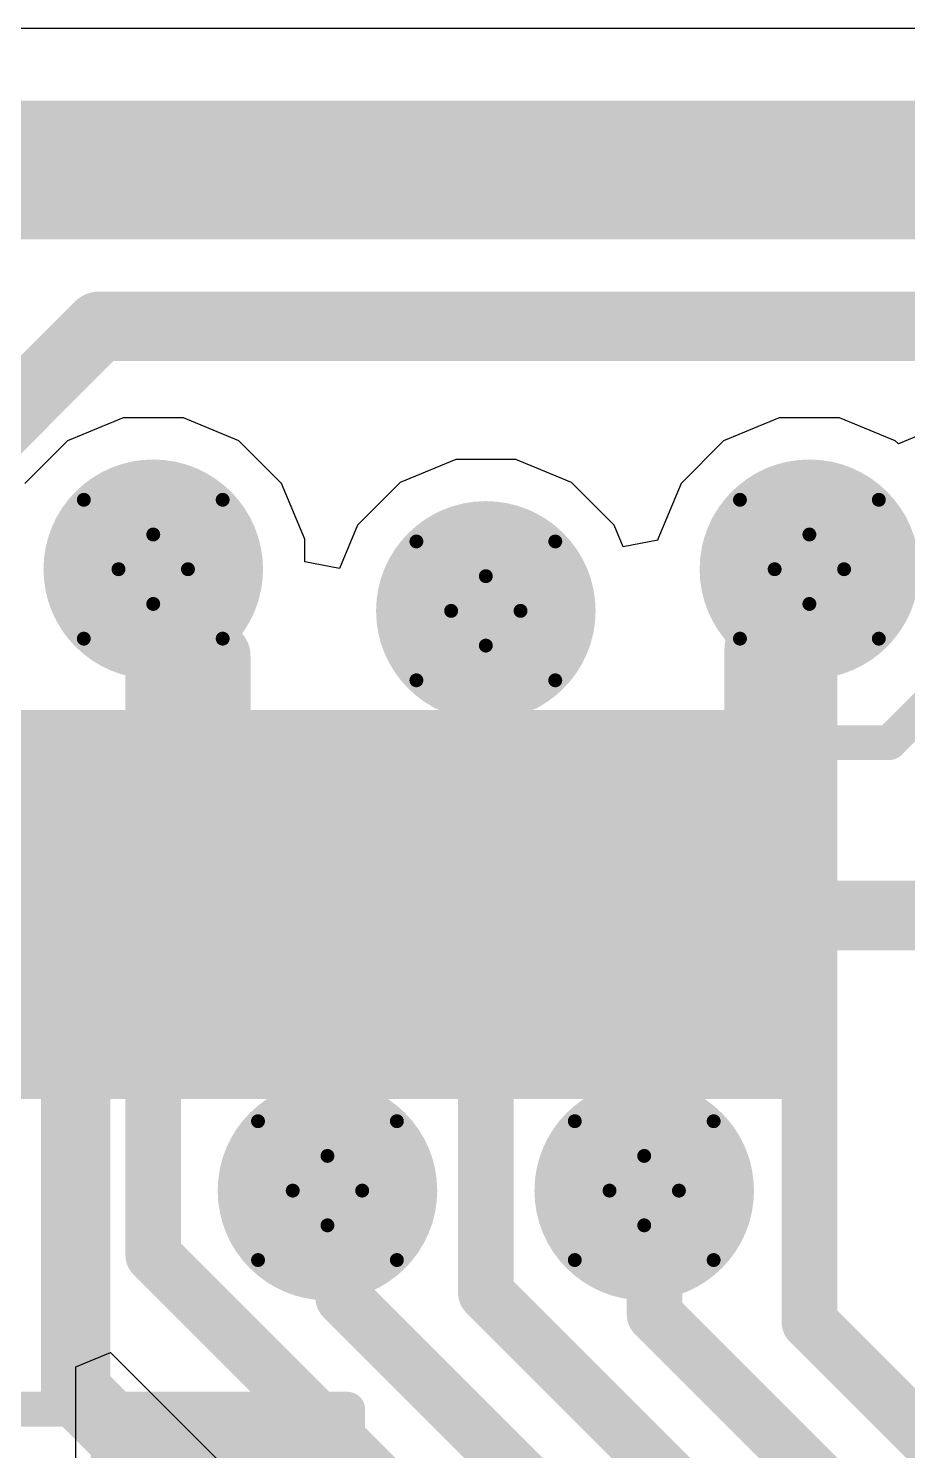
# Model space of a CAD drawing. Header units: inches. Extents: x -0.8 to 12, y -0.1 to 3.7.
# Drawn here: x 0.347 to 0.4736, y 0.318 to 0.5229 of the extents above; entities that cross this region are included whole.
import ezdxf

# ---------------------------------------------------------------- set-up
doc = ezdxf.new("R2010")
doc.units = ezdxf.units.IN
doc.header["$MEASUREMENT"] = 0
for name, color, linetype in [('Bottom Layer', 5, 'Continuous'), ('Bottom Solder', 6, 'Continuous'), ('Drill Drawing', 1, 'Continuous'), ('Top Layer', 1, 'Continuous'), ('Top Overlay', 2, 'Continuous'), ('Top Paste', 8, 'Continuous'), ('Top Solder', 216, 'Continuous'), ('Via Holes', 16, 'Continuous')]:
    doc.layers.add(name, color=color, linetype=linetype)

# ---------------------------------------------------------------- blocks, each defined once
blk = doc.blocks.new('48_LQFP__7X7___9')
at = {"layer": 'Top Layer'}
for points in [[(0.19134, 0.11457), (0.19134, 0.10197), (0.14331, 0.10197), (0.14331, 0.11457)], [(0.19134, 0.09488), (0.19134, 0.08228), (0.14331, 0.08228), (0.14331, 0.09488)], [(0.19134, 0.0752), (0.19134, 0.0626), (0.14331, 0.0626), (0.14331, 0.0752)], [(0.19134, 0.05551), (0.19134, 0.04291), (0.14331, 0.04291), (0.14331, 0.05551)], [(0.19134, 0.03583), (0.19134, 0.02323), (0.14331, 0.02323), (0.14331, 0.03583)], [(0.19134, 0.01614), (0.19134, 0.00354), (0.14331, 0.00354), (0.14331, 0.01614)]]:
    blk.add_hatch(color=1, dxfattribs=at).paths.add_polyline_path(points)
at = {"layer": 'Top Paste'}
for points in [[(0.19134, 0.11457), (0.19134, 0.10197), (0.14331, 0.10197), (0.14331, 0.11457)], [(0.19134, 0.09488), (0.19134, 0.08228), (0.14331, 0.08228), (0.14331, 0.09488)], [(0.19134, 0.0752), (0.19134, 0.0626), (0.14331, 0.0626), (0.14331, 0.0752)], [(0.19134, 0.05551), (0.19134, 0.04291), (0.14331, 0.04291), (0.14331, 0.05551)], [(0.19134, 0.03583), (0.19134, 0.02323), (0.14331, 0.02323), (0.14331, 0.03583)], [(0.19134, 0.01614), (0.19134, 0.00354), (0.14331, 0.00354), (0.14331, 0.01614)]]:
    blk.add_hatch(color=8, dxfattribs=at).paths.add_polyline_path(points)
at = {"layer": 'Top Solder'}
for points in [[(0.19534, 0.11857), (0.19534, 0.09797), (0.13931, 0.09797), (0.13931, 0.11857)], [(0.19534, 0.09888), (0.19534, 0.07828), (0.13931, 0.07828), (0.13931, 0.09888)], [(0.19534, 0.0792), (0.19534, 0.0586), (0.13931, 0.0586), (0.13931, 0.0792)], [(0.19534, 0.05951), (0.19534, 0.03891), (0.13931, 0.03891), (0.13931, 0.05951)], [(0.19534, 0.03983), (0.19534, 0.01923), (0.13931, 0.01923), (0.13931, 0.03983)], [(0.19534, 0.02014), (0.19534, -0.00046), (0.13931, -0.00046), (0.13931, 0.02014)]]:
    blk.add_hatch(color=216, dxfattribs=at).paths.add_polyline_path(points)
at = {"layer": 'Top Overlay'}
for points in [[(0.144, 0.127, 0.005, 0.005, 0), (0.13, 0.141, 0.005, 0.005, 0)], [(0.144, 0.119, 0.005, 0.005, 0), (0.144, 0.127, 0.005, 0.005, 0)]]:
    blk.add_lwpolyline(points, format="xyseb", dxfattribs=at)
for points in [[(0.14275, 0.127, 0.0025, 0.0025, 1), (0.14525, 0.127, 0.0025, 0.0025, 1)], [(0.14275, 0.127, 0.0025, 0.0025, 1), (0.14525, 0.127, 0.0025, 0.0025, 1)], [(0.14275, 0.119, 0.0025, 0.0025, 1), (0.14525, 0.119, 0.0025, 0.0025, 1)]]:
    blk.add_lwpolyline(points, format="xyseb", close=True, dxfattribs=at)
blk = doc.blocks.new('RES_0603_25')
at = {"layer": 'Top Layer'}
for points in [[(-0.015, 0.0175), (-0.015, -0.0175), (-0.045, -0.0175), (-0.045, 0.0175)], [(0.045, 0.0175), (0.045, -0.0175), (0.015, -0.0175), (0.015, 0.0175)]]:
    blk.add_hatch(color=1, dxfattribs=at).paths.add_polyline_path(points)
at = {"layer": 'Top Paste'}
for points in [[(-0.015, 0.0175), (-0.015, -0.0175), (-0.045, -0.0175), (-0.045, 0.0175)], [(0.045, 0.0175), (0.045, -0.0175), (0.015, -0.0175), (0.015, 0.0175)]]:
    blk.add_hatch(color=8, dxfattribs=at).paths.add_polyline_path(points)
at = {"layer": 'Top Solder'}
for points in [[(-0.011, 0.0215), (-0.011, -0.0215), (-0.049, -0.0215), (-0.049, 0.0215)], [(0.049, 0.0215), (0.049, -0.0215), (0.011, -0.0215), (0.011, 0.0215)]]:
    blk.add_hatch(color=216, dxfattribs=at).paths.add_polyline_path(points)
at = {"layer": 'Top Overlay'}
for points in [[(-0.048, 0.021, 0.005, 0.005, 0), (0.048, 0.021, 0.005, 0.005, 0)], [(-0.048, -0.021, 0.005, 0.005, 0), (-0.048, 0.021, 0.005, 0.005, 0)], [(0.048, -0.021, 0.005, 0.005, 0), (0.048, 0.021, 0.005, 0.005, 0)], [(-0.048, -0.021, 0.005, 0.005, 0), (0.048, -0.021, 0.005, 0.005, 0)]]:
    blk.add_lwpolyline(points, format="xyseb", dxfattribs=at)
for points in [[(-0.04925, 0.021, 0.0025, 0.0025, 1), (-0.04675, 0.021, 0.0025, 0.0025, 1)], [(-0.04925, 0.021, 0.0025, 0.0025, 1), (-0.04675, 0.021, 0.0025, 0.0025, 1)], [(0.04675, 0.021, 0.0025, 0.0025, 1), (0.04925, 0.021, 0.0025, 0.0025, 1)], [(0.04675, 0.021, 0.0025, 0.0025, 1), (0.04925, 0.021, 0.0025, 0.0025, 1)], [(-0.04925, -0.021, 0.0025, 0.0025, 1), (-0.04675, -0.021, 0.0025, 0.0025, 1)], [(-0.04925, -0.021, 0.0025, 0.0025, 1), (-0.04675, -0.021, 0.0025, 0.0025, 1)], [(0.04675, -0.021, 0.0025, 0.0025, 1), (0.04925, -0.021, 0.0025, 0.0025, 1)], [(0.04675, -0.021, 0.0025, 0.0025, 1), (0.04925, -0.021, 0.0025, 0.0025, 1)]]:
    blk.add_lwpolyline(points, format="xyseb", close=True, dxfattribs=at)

msp = doc.modelspace()

# ---------------------------------------------------------------- hatches: boundary and pattern name
at = {"layer": 'Bottom Layer'}
h = msp.add_hatch(color=5, dxfattribs=at)
edge = h.paths.add_edge_path()
edge.add_arc((0.365, 0.445), 0.01181, 0, 360)
h = msp.add_hatch(color=5, dxfattribs=at)
edge = h.paths.add_edge_path()
edge.add_arc((0.4595, 0.445), 0.01181, 0, 360)
h = msp.add_hatch(color=5, dxfattribs=at)
edge = h.paths.add_edge_path()
edge.add_arc((0.4129, 0.439), 0.01181, 0, 360)
h = msp.add_hatch(color=5, dxfattribs=at)
edge = h.paths.add_edge_path()
edge.add_arc((0.39009, 0.35549), 0.01181, 0, 360)
h = msp.add_hatch(color=5, dxfattribs=at)
edge = h.paths.add_edge_path()
edge.add_arc((0.43571, 0.35549), 0.01181, 0, 360)
at = {"layer": 'Bottom Solder'}
h = msp.add_hatch(color=6, dxfattribs=at)
edge = h.paths.add_edge_path()
edge.add_arc((0.365, 0.445), 0.01581, 0, 360)
h = msp.add_hatch(color=6, dxfattribs=at)
edge = h.paths.add_edge_path()
edge.add_arc((0.4595, 0.445), 0.01581, 0, 360)
h = msp.add_hatch(color=6, dxfattribs=at)
edge = h.paths.add_edge_path()
edge.add_arc((0.4129, 0.439), 0.01581, 0, 360)
h = msp.add_hatch(color=6, dxfattribs=at)
edge = h.paths.add_edge_path()
edge.add_arc((0.39009, 0.35549), 0.01581, 0, 360)
h = msp.add_hatch(color=6, dxfattribs=at)
edge = h.paths.add_edge_path()
edge.add_arc((0.43571, 0.35549), 0.01581, 0, 360)
at = {"layer": 'Top Layer'}
h = msp.add_hatch(color=1, dxfattribs=at)
edge = h.paths.add_edge_path()
edge.add_arc((0.365, 0.445), 0.01181, 0, 360)
h = msp.add_hatch(color=1, dxfattribs=at)
edge = h.paths.add_edge_path()
edge.add_arc((0.4595, 0.445), 0.01181, 0, 360)
h = msp.add_hatch(color=1, dxfattribs=at)
edge = h.paths.add_edge_path()
edge.add_arc((0.4129, 0.439), 0.01181, 0, 360)
h = msp.add_hatch(color=1, dxfattribs=at)
edge = h.paths.add_edge_path()
edge.add_arc((0.39009, 0.35549), 0.01181, 0, 360)
h = msp.add_hatch(color=1, dxfattribs=at)
edge = h.paths.add_edge_path()
edge.add_arc((0.43571, 0.35549), 0.01181, 0, 360)
at = {"layer": 'Top Solder'}
h = msp.add_hatch(color=216, dxfattribs=at)
edge = h.paths.add_edge_path()
edge.add_arc((0.365, 0.445), 0.01581, 0, 360)
h = msp.add_hatch(color=216, dxfattribs=at)
edge = h.paths.add_edge_path()
edge.add_arc((0.4595, 0.445), 0.01581, 0, 360)
h = msp.add_hatch(color=216, dxfattribs=at)
edge = h.paths.add_edge_path()
edge.add_arc((0.4129, 0.439), 0.01581, 0, 360)
h = msp.add_hatch(color=216, dxfattribs=at)
edge = h.paths.add_edge_path()
edge.add_arc((0.39009, 0.35549), 0.01581, 0, 360)
h = msp.add_hatch(color=216, dxfattribs=at)
edge = h.paths.add_edge_path()
edge.add_arc((0.43571, 0.35549), 0.01581, 0, 360)
at = {"layer": 'Via Holes'}
h = msp.add_hatch(color=7, dxfattribs=at)
edge = h.paths.add_edge_path()
edge.add_arc((0.365, 0.445), 0.00591, 0, 360)
h = msp.add_hatch(color=7, dxfattribs=at)
edge = h.paths.add_edge_path()
edge.add_arc((0.4595, 0.445), 0.00591, 0, 360)
h = msp.add_hatch(color=7, dxfattribs=at)
edge = h.paths.add_edge_path()
edge.add_arc((0.4129, 0.439), 0.00591, 0, 360)
h = msp.add_hatch(color=7, dxfattribs=at)
edge = h.paths.add_edge_path()
edge.add_arc((0.39009, 0.35549), 0.00591, 0, 360)
h = msp.add_hatch(color=7, dxfattribs=at)
edge = h.paths.add_edge_path()
edge.add_arc((0.43571, 0.35549), 0.00591, 0, 360)

# ---------------------------------------------------------------- linework, layer by layer
at = {"layer": 'Bottom Layer'}
for p, q in [((0.52649, 0.5229), (0.33857, 0.5229)), ((0.35386, 0.33009), (0.35886, 0.33216)), ((0.35886, 0.33216), (0.63212, 0.05891)), ((0.35386, 0.09855), (0.35386, 0.33009))]:
    msp.add_line(p, q, dxfattribs=at)
for points in [[(0.30817, 0.47211, 0.02, 0.02, 0), (0.33857, 0.50251, 0.02, 0.02, 0)], [(0.33857, 0.50251, 0.02, 0.02, 0), (0.52649, 0.50251, 0.02, 0.02, 0)], [(0.33857, 0.46133, 0.01, 0.01, 0), (0.35723, 0.48, 0.01, 0.01, 0)], [(0.35723, 0.48, 0.01, 0.01, 0), (0.4945, 0.48, 0.01, 0.01, 0)], [(0.365, 0.34621, 0.008, 0.008, 0), (0.365, 0.445, 0.008, 0.008, 0)], [(0.4595, 0.33657, 0.008, 0.008, 0), (0.4595, 0.445, 0.008, 0.008, 0)], [(0.4129, 0.34074, 0.008, 0.008, 0), (0.4129, 0.439, 0.008, 0.008, 0)], [(0.39009, 0.35549, 0.008, 0.008, 0), (0.39235, 0.35324, 0.008, 0.008, 0)], [(0.43571, 0.35549, 0.008, 0.008, 0), (0.4372, 0.354, 0.008, 0.008, 0)], [(0.39235, 0.34008, 0.008, 0.008, 0), (0.39235, 0.35324, 0.008, 0.008, 0)], [(0.4372, 0.33765, 0.008, 0.008, 0), (0.4372, 0.354, 0.008, 0.008, 0)], [(0.365, 0.34621, 0.008, 0.008, 0), (0.64221, 0.069, 0.008, 0.008, 0)], [(0.4129, 0.34074, 0.008, 0.008, 0), (0.65464, 0.099, 0.008, 0.008, 0)], [(0.39235, 0.34008, 0.008, 0.008, 0), (0.64843, 0.084, 0.008, 0.008, 0)], [(0.4372, 0.33765, 0.008, 0.008, 0), (0.66085, 0.114, 0.008, 0.008, 0)], [(0.4595, 0.33657, 0.008, 0.008, 0), (0.66707, 0.129, 0.008, 0.008, 0)]]:
    msp.add_lwpolyline(points, format="xyseb", dxfattribs=at)
for points in [[(0.33357, 0.50251, 0.01, 0.01, 1), (0.34357, 0.50251, 0.01, 0.01, 1)], [(0.33357, 0.50251, 0.01, 0.01, 1), (0.34357, 0.50251, 0.01, 0.01, 1)], [(0.35473, 0.48, 0.005, 0.005, 1), (0.35973, 0.48, 0.005, 0.005, 1)], [(0.35473, 0.48, 0.005, 0.005, 1), (0.35973, 0.48, 0.005, 0.005, 1)], [(0.363, 0.445, 0.004, 0.004, 1), (0.367, 0.445, 0.004, 0.004, 1)], [(0.4575, 0.445, 0.004, 0.004, 1), (0.4615, 0.445, 0.004, 0.004, 1)], [(0.4109, 0.439, 0.004, 0.004, 1), (0.4149, 0.439, 0.004, 0.004, 1)], [(0.38809, 0.35549, 0.004, 0.004, 1), (0.39209, 0.35549, 0.004, 0.004, 1)], [(0.43371, 0.35549, 0.004, 0.004, 1), (0.43771, 0.35549, 0.004, 0.004, 1)], [(0.39035, 0.35324, 0.004, 0.004, 1), (0.39435, 0.35324, 0.004, 0.004, 1)], [(0.39035, 0.35324, 0.004, 0.004, 1), (0.39435, 0.35324, 0.004, 0.004, 1)], [(0.4352, 0.354, 0.004, 0.004, 1), (0.4392, 0.354, 0.004, 0.004, 1)], [(0.4352, 0.354, 0.004, 0.004, 1), (0.4392, 0.354, 0.004, 0.004, 1)], [(0.363, 0.34621, 0.004, 0.004, 1), (0.367, 0.34621, 0.004, 0.004, 1)], [(0.363, 0.34621, 0.004, 0.004, 1), (0.367, 0.34621, 0.004, 0.004, 1)], [(0.4109, 0.34074, 0.004, 0.004, 1), (0.4149, 0.34074, 0.004, 0.004, 1)], [(0.4109, 0.34074, 0.004, 0.004, 1), (0.4149, 0.34074, 0.004, 0.004, 1)], [(0.39035, 0.34008, 0.004, 0.004, 1), (0.39435, 0.34008, 0.004, 0.004, 1)], [(0.39035, 0.34008, 0.004, 0.004, 1), (0.39435, 0.34008, 0.004, 0.004, 1)], [(0.4352, 0.33765, 0.004, 0.004, 1), (0.4392, 0.33765, 0.004, 0.004, 1)], [(0.4352, 0.33765, 0.004, 0.004, 1), (0.4392, 0.33765, 0.004, 0.004, 1)], [(0.4575, 0.33657, 0.004, 0.004, 1), (0.4615, 0.33657, 0.004, 0.004, 1)], [(0.4575, 0.33657, 0.004, 0.004, 1), (0.4615, 0.33657, 0.004, 0.004, 1)]]:
    msp.add_lwpolyline(points, format="xyseb", close=True, dxfattribs=at)
at = {"layer": 'Drill Drawing'}
for points in [[(0.355, 0.455, 0.002, 0.002, 0), (0.365, 0.45, 0.002, 0.002, 0)], [(0.355, 0.455, 0.002, 0.002, 0), (0.36, 0.445, 0.002, 0.002, 0)], [(0.365, 0.45, 0.002, 0.002, 0), (0.375, 0.455, 0.002, 0.002, 0)], [(0.37, 0.445, 0.002, 0.002, 0), (0.375, 0.455, 0.002, 0.002, 0)], [(0.4495, 0.455, 0.002, 0.002, 0), (0.4595, 0.45, 0.002, 0.002, 0)], [(0.4495, 0.455, 0.002, 0.002, 0), (0.4545, 0.445, 0.002, 0.002, 0)], [(0.4595, 0.45, 0.002, 0.002, 0), (0.4695, 0.455, 0.002, 0.002, 0)], [(0.4645, 0.445, 0.002, 0.002, 0), (0.4695, 0.455, 0.002, 0.002, 0)], [(0.4029, 0.449, 0.002, 0.002, 0), (0.4129, 0.444, 0.002, 0.002, 0)], [(0.4029, 0.449, 0.002, 0.002, 0), (0.4079, 0.439, 0.002, 0.002, 0)], [(0.4129, 0.444, 0.002, 0.002, 0), (0.4229, 0.449, 0.002, 0.002, 0)], [(0.4179, 0.439, 0.002, 0.002, 0), (0.4229, 0.449, 0.002, 0.002, 0)], [(0.355, 0.435, 0.002, 0.002, 0), (0.36, 0.445, 0.002, 0.002, 0)], [(0.37, 0.445, 0.002, 0.002, 0), (0.375, 0.435, 0.002, 0.002, 0)], [(0.4495, 0.435, 0.002, 0.002, 0), (0.4545, 0.445, 0.002, 0.002, 0)], [(0.4645, 0.445, 0.002, 0.002, 0), (0.4695, 0.435, 0.002, 0.002, 0)], [(0.355, 0.435, 0.002, 0.002, 0), (0.365, 0.44, 0.002, 0.002, 0)], [(0.365, 0.44, 0.002, 0.002, 0), (0.375, 0.435, 0.002, 0.002, 0)], [(0.4495, 0.435, 0.002, 0.002, 0), (0.4595, 0.44, 0.002, 0.002, 0)], [(0.4595, 0.44, 0.002, 0.002, 0), (0.4695, 0.435, 0.002, 0.002, 0)], [(0.4029, 0.429, 0.002, 0.002, 0), (0.4079, 0.439, 0.002, 0.002, 0)], [(0.4179, 0.439, 0.002, 0.002, 0), (0.4229, 0.429, 0.002, 0.002, 0)], [(0.4029, 0.429, 0.002, 0.002, 0), (0.4129, 0.434, 0.002, 0.002, 0)], [(0.4129, 0.434, 0.002, 0.002, 0), (0.4229, 0.429, 0.002, 0.002, 0)], [(0.38009, 0.36549, 0.002, 0.002, 0), (0.39009, 0.36049, 0.002, 0.002, 0)], [(0.38009, 0.36549, 0.002, 0.002, 0), (0.38509, 0.35549, 0.002, 0.002, 0)], [(0.39009, 0.36049, 0.002, 0.002, 0), (0.40009, 0.36549, 0.002, 0.002, 0)], [(0.39509, 0.35549, 0.002, 0.002, 0), (0.40009, 0.36549, 0.002, 0.002, 0)], [(0.42571, 0.36549, 0.002, 0.002, 0), (0.43571, 0.36049, 0.002, 0.002, 0)], [(0.42571, 0.36549, 0.002, 0.002, 0), (0.43071, 0.35549, 0.002, 0.002, 0)], [(0.43571, 0.36049, 0.002, 0.002, 0), (0.44571, 0.36549, 0.002, 0.002, 0)], [(0.44071, 0.35549, 0.002, 0.002, 0), (0.44571, 0.36549, 0.002, 0.002, 0)], [(0.38009, 0.34549, 0.002, 0.002, 0), (0.38509, 0.35549, 0.002, 0.002, 0)], [(0.39509, 0.35549, 0.002, 0.002, 0), (0.40009, 0.34549, 0.002, 0.002, 0)], [(0.42571, 0.34549, 0.002, 0.002, 0), (0.43071, 0.35549, 0.002, 0.002, 0)], [(0.44071, 0.35549, 0.002, 0.002, 0), (0.44571, 0.34549, 0.002, 0.002, 0)], [(0.38009, 0.34549, 0.002, 0.002, 0), (0.39009, 0.35049, 0.002, 0.002, 0)], [(0.39009, 0.35049, 0.002, 0.002, 0), (0.40009, 0.34549, 0.002, 0.002, 0)], [(0.42571, 0.34549, 0.002, 0.002, 0), (0.43571, 0.35049, 0.002, 0.002, 0)], [(0.43571, 0.35049, 0.002, 0.002, 0), (0.44571, 0.34549, 0.002, 0.002, 0)]]:
    msp.add_lwpolyline(points, format="xyseb", dxfattribs=at)
for points in [[(0.3545, 0.455, 0.001, 0.001, 1), (0.3555, 0.455, 0.001, 0.001, 1)], [(0.3545, 0.455, 0.001, 0.001, 1), (0.3555, 0.455, 0.001, 0.001, 1)], [(0.3745, 0.455, 0.001, 0.001, 1), (0.3755, 0.455, 0.001, 0.001, 1)], [(0.3745, 0.455, 0.001, 0.001, 1), (0.3755, 0.455, 0.001, 0.001, 1)], [(0.449, 0.455, 0.001, 0.001, 1), (0.45, 0.455, 0.001, 0.001, 1)], [(0.449, 0.455, 0.001, 0.001, 1), (0.45, 0.455, 0.001, 0.001, 1)], [(0.469, 0.455, 0.001, 0.001, 1), (0.47, 0.455, 0.001, 0.001, 1)], [(0.469, 0.455, 0.001, 0.001, 1), (0.47, 0.455, 0.001, 0.001, 1)], [(0.3645, 0.45, 0.001, 0.001, 1), (0.3655, 0.45, 0.001, 0.001, 1)], [(0.3645, 0.45, 0.001, 0.001, 1), (0.3655, 0.45, 0.001, 0.001, 1)], [(0.459, 0.45, 0.001, 0.001, 1), (0.46, 0.45, 0.001, 0.001, 1)], [(0.459, 0.45, 0.001, 0.001, 1), (0.46, 0.45, 0.001, 0.001, 1)], [(0.4024, 0.449, 0.001, 0.001, 1), (0.4034, 0.449, 0.001, 0.001, 1)], [(0.4024, 0.449, 0.001, 0.001, 1), (0.4034, 0.449, 0.001, 0.001, 1)], [(0.4224, 0.449, 0.001, 0.001, 1), (0.4234, 0.449, 0.001, 0.001, 1)], [(0.4224, 0.449, 0.001, 0.001, 1), (0.4234, 0.449, 0.001, 0.001, 1)], [(0.3595, 0.445, 0.001, 0.001, 1), (0.3605, 0.445, 0.001, 0.001, 1)], [(0.3595, 0.445, 0.001, 0.001, 1), (0.3605, 0.445, 0.001, 0.001, 1)], [(0.3695, 0.445, 0.001, 0.001, 1), (0.3705, 0.445, 0.001, 0.001, 1)], [(0.3695, 0.445, 0.001, 0.001, 1), (0.3705, 0.445, 0.001, 0.001, 1)], [(0.4124, 0.444, 0.001, 0.001, 1), (0.4134, 0.444, 0.001, 0.001, 1)], [(0.4124, 0.444, 0.001, 0.001, 1), (0.4134, 0.444, 0.001, 0.001, 1)], [(0.454, 0.445, 0.001, 0.001, 1), (0.455, 0.445, 0.001, 0.001, 1)], [(0.454, 0.445, 0.001, 0.001, 1), (0.455, 0.445, 0.001, 0.001, 1)], [(0.464, 0.445, 0.001, 0.001, 1), (0.465, 0.445, 0.001, 0.001, 1)], [(0.464, 0.445, 0.001, 0.001, 1), (0.465, 0.445, 0.001, 0.001, 1)], [(0.3645, 0.44, 0.001, 0.001, 1), (0.3655, 0.44, 0.001, 0.001, 1)], [(0.3645, 0.44, 0.001, 0.001, 1), (0.3655, 0.44, 0.001, 0.001, 1)], [(0.459, 0.44, 0.001, 0.001, 1), (0.46, 0.44, 0.001, 0.001, 1)], [(0.459, 0.44, 0.001, 0.001, 1), (0.46, 0.44, 0.001, 0.001, 1)], [(0.4074, 0.439, 0.001, 0.001, 1), (0.4084, 0.439, 0.001, 0.001, 1)], [(0.4074, 0.439, 0.001, 0.001, 1), (0.4084, 0.439, 0.001, 0.001, 1)], [(0.4174, 0.439, 0.001, 0.001, 1), (0.4184, 0.439, 0.001, 0.001, 1)], [(0.4174, 0.439, 0.001, 0.001, 1), (0.4184, 0.439, 0.001, 0.001, 1)], [(0.3545, 0.435, 0.001, 0.001, 1), (0.3555, 0.435, 0.001, 0.001, 1)], [(0.3545, 0.435, 0.001, 0.001, 1), (0.3555, 0.435, 0.001, 0.001, 1)], [(0.3745, 0.435, 0.001, 0.001, 1), (0.3755, 0.435, 0.001, 0.001, 1)], [(0.3745, 0.435, 0.001, 0.001, 1), (0.3755, 0.435, 0.001, 0.001, 1)], [(0.4124, 0.434, 0.001, 0.001, 1), (0.4134, 0.434, 0.001, 0.001, 1)], [(0.4124, 0.434, 0.001, 0.001, 1), (0.4134, 0.434, 0.001, 0.001, 1)], [(0.449, 0.435, 0.001, 0.001, 1), (0.45, 0.435, 0.001, 0.001, 1)], [(0.449, 0.435, 0.001, 0.001, 1), (0.45, 0.435, 0.001, 0.001, 1)], [(0.469, 0.435, 0.001, 0.001, 1), (0.47, 0.435, 0.001, 0.001, 1)], [(0.469, 0.435, 0.001, 0.001, 1), (0.47, 0.435, 0.001, 0.001, 1)], [(0.4024, 0.429, 0.001, 0.001, 1), (0.4034, 0.429, 0.001, 0.001, 1)], [(0.4024, 0.429, 0.001, 0.001, 1), (0.4034, 0.429, 0.001, 0.001, 1)], [(0.4224, 0.429, 0.001, 0.001, 1), (0.4234, 0.429, 0.001, 0.001, 1)], [(0.4224, 0.429, 0.001, 0.001, 1), (0.4234, 0.429, 0.001, 0.001, 1)], [(0.37959, 0.36549, 0.001, 0.001, 1), (0.38059, 0.36549, 0.001, 0.001, 1)], [(0.37959, 0.36549, 0.001, 0.001, 1), (0.38059, 0.36549, 0.001, 0.001, 1)], [(0.39959, 0.36549, 0.001, 0.001, 1), (0.40059, 0.36549, 0.001, 0.001, 1)], [(0.39959, 0.36549, 0.001, 0.001, 1), (0.40059, 0.36549, 0.001, 0.001, 1)], [(0.42521, 0.36549, 0.001, 0.001, 1), (0.42621, 0.36549, 0.001, 0.001, 1)], [(0.42521, 0.36549, 0.001, 0.001, 1), (0.42621, 0.36549, 0.001, 0.001, 1)], [(0.44521, 0.36549, 0.001, 0.001, 1), (0.44621, 0.36549, 0.001, 0.001, 1)], [(0.44521, 0.36549, 0.001, 0.001, 1), (0.44621, 0.36549, 0.001, 0.001, 1)], [(0.38959, 0.36049, 0.001, 0.001, 1), (0.39059, 0.36049, 0.001, 0.001, 1)], [(0.38959, 0.36049, 0.001, 0.001, 1), (0.39059, 0.36049, 0.001, 0.001, 1)], [(0.43521, 0.36049, 0.001, 0.001, 1), (0.43621, 0.36049, 0.001, 0.001, 1)], [(0.43521, 0.36049, 0.001, 0.001, 1), (0.43621, 0.36049, 0.001, 0.001, 1)], [(0.38459, 0.35549, 0.001, 0.001, 1), (0.38559, 0.35549, 0.001, 0.001, 1)], [(0.38459, 0.35549, 0.001, 0.001, 1), (0.38559, 0.35549, 0.001, 0.001, 1)], [(0.39459, 0.35549, 0.001, 0.001, 1), (0.39559, 0.35549, 0.001, 0.001, 1)], [(0.39459, 0.35549, 0.001, 0.001, 1), (0.39559, 0.35549, 0.001, 0.001, 1)], [(0.43021, 0.35549, 0.001, 0.001, 1), (0.43121, 0.35549, 0.001, 0.001, 1)], [(0.43021, 0.35549, 0.001, 0.001, 1), (0.43121, 0.35549, 0.001, 0.001, 1)], [(0.44021, 0.35549, 0.001, 0.001, 1), (0.44121, 0.35549, 0.001, 0.001, 1)], [(0.44021, 0.35549, 0.001, 0.001, 1), (0.44121, 0.35549, 0.001, 0.001, 1)], [(0.38959, 0.35049, 0.001, 0.001, 1), (0.39059, 0.35049, 0.001, 0.001, 1)], [(0.38959, 0.35049, 0.001, 0.001, 1), (0.39059, 0.35049, 0.001, 0.001, 1)], [(0.43521, 0.35049, 0.001, 0.001, 1), (0.43621, 0.35049, 0.001, 0.001, 1)], [(0.43521, 0.35049, 0.001, 0.001, 1), (0.43621, 0.35049, 0.001, 0.001, 1)], [(0.37959, 0.34549, 0.001, 0.001, 1), (0.38059, 0.34549, 0.001, 0.001, 1)], [(0.37959, 0.34549, 0.001, 0.001, 1), (0.38059, 0.34549, 0.001, 0.001, 1)], [(0.39959, 0.34549, 0.001, 0.001, 1), (0.40059, 0.34549, 0.001, 0.001, 1)], [(0.39959, 0.34549, 0.001, 0.001, 1), (0.40059, 0.34549, 0.001, 0.001, 1)], [(0.42521, 0.34549, 0.001, 0.001, 1), (0.42621, 0.34549, 0.001, 0.001, 1)], [(0.42521, 0.34549, 0.001, 0.001, 1), (0.42621, 0.34549, 0.001, 0.001, 1)], [(0.44521, 0.34549, 0.001, 0.001, 1), (0.44621, 0.34549, 0.001, 0.001, 1)], [(0.44521, 0.34549, 0.001, 0.001, 1), (0.44621, 0.34549, 0.001, 0.001, 1)]]:
    msp.add_lwpolyline(points, format="xyseb", close=True, dxfattribs=at)
at = {"layer": 'Top Layer'}
for p, q in [((0.36066, 0.46681), (0.35265, 0.46349)), ((0.36934, 0.46681), (0.36066, 0.46681)), ((0.37735, 0.46349), (0.36934, 0.46681)), ((0.45516, 0.46681), (0.44715, 0.46349)), ((0.46384, 0.46681), (0.45516, 0.46681)), ((0.47185, 0.46349), (0.46384, 0.46681)), ((0.47731, 0.46511), (0.47231, 0.46304)), ((0.35265, 0.46349), (0.34651, 0.45735)), ((0.38349, 0.45735), (0.37735, 0.46349)), ((0.44715, 0.46349), (0.44101, 0.45735)), ((0.47231, 0.46304), (0.47185, 0.46349)), ((0.40856, 0.46081), (0.40054, 0.45749)), ((0.41724, 0.46081), (0.40856, 0.46081)), ((0.42525, 0.45749), (0.41724, 0.46081)), ((0.38681, 0.44934), (0.38349, 0.45735)), ((0.40054, 0.45749), (0.39441, 0.45135)), ((0.43139, 0.45135), (0.42525, 0.45749)), ((0.44101, 0.45735), (0.43769, 0.44934)), ((0.39441, 0.45135), (0.39181, 0.44509)), ((0.43269, 0.44821), (0.43139, 0.45135)), ((0.38681, 0.44608), (0.38681, 0.44934)), ((0.43769, 0.44921), (0.43269, 0.44821)), ((0.43769, 0.44934), (0.43769, 0.44921)), ((0.39181, 0.44509), (0.38681, 0.44608))]:
    msp.add_line(p, q, dxfattribs=at)
for points in [[(0.365, 0.44151, 0.01, 0.01, 0), (0.365, 0.445, 0.01, 0.01, 0)], [(0.4595, 0.44077, 0.01, 0.01, 0), (0.4595, 0.445, 0.01, 0.01, 0)], [(0.365, 0.44151, 0.01, 0.01, 0), (0.37401, 0.4325, 0.01, 0.01, 0)], [(0.45227, 0.43354, 0.01, 0.01, 0), (0.4595, 0.44077, 0.01, 0.01, 0)], [(0.4129, 0.39668, 0.01, 0.01, 0), (0.4129, 0.439, 0.01, 0.01, 0)], [(0.45227, 0.39668, 0.01, 0.01, 0), (0.45227, 0.43354, 0.01, 0.01, 0)], [(0.37401, 0.39716, 0.01, 0.01, 0), (0.37401, 0.4325, 0.01, 0.01, 0)], [(0.35384, 0.32666, 0.01, 0.01, 0), (0.35384, 0.39668, 0.01, 0.01, 0)], [(0.39191, 0.39538, 0.01, 0.01, 0), (0.39321, 0.39668, 0.01, 0.01, 0)], [(0.4129, 0.39668, 0.01, 0.01, 0), (0.41394, 0.39773, 0.01, 0.01, 0)], [(0.43258, 0.39668, 0.01, 0.01, 0), (0.43388, 0.39538, 0.01, 0.01, 0)], [(0.45227, 0.39668, 0.01, 0.01, 0), (0.45383, 0.39512, 0.01, 0.01, 0)], [(0.39191, 0.35732, 0.01, 0.01, 0), (0.39191, 0.39538, 0.01, 0.01, 0)], [(0.43388, 0.35732, 0.01, 0.01, 0), (0.43388, 0.39538, 0.01, 0.01, 0)], [(0.45383, 0.39512, 0.01, 0.01, 0), (0.48002, 0.39512, 0.01, 0.01, 0)], [(0.39009, 0.35549, 0.01, 0.01, 0), (0.39191, 0.35732, 0.01, 0.01, 0)], [(0.43388, 0.35732, 0.01, 0.01, 0), (0.43571, 0.35549, 0.01, 0.01, 0)], [(0.35384, 0.32666, 0.01, 0.01, 0), (0.375, 0.30551, 0.01, 0.01, 0)]]:
    msp.add_lwpolyline(points, format="xyseb", dxfattribs=at)
for points in [[(0.3625, 0.445, 0.005, 0.005, 1), (0.3675, 0.445, 0.005, 0.005, 1)], [(0.457, 0.445, 0.005, 0.005, 1), (0.462, 0.445, 0.005, 0.005, 1)], [(0.3625, 0.44151, 0.005, 0.005, 1), (0.3675, 0.44151, 0.005, 0.005, 1)], [(0.3625, 0.44151, 0.005, 0.005, 1), (0.3675, 0.44151, 0.005, 0.005, 1)], [(0.457, 0.44077, 0.005, 0.005, 1), (0.462, 0.44077, 0.005, 0.005, 1)], [(0.457, 0.44077, 0.005, 0.005, 1), (0.462, 0.44077, 0.005, 0.005, 1)], [(0.4104, 0.439, 0.005, 0.005, 1), (0.4154, 0.439, 0.005, 0.005, 1)], [(0.44977, 0.43354, 0.005, 0.005, 1), (0.45477, 0.43354, 0.005, 0.005, 1)], [(0.44977, 0.43354, 0.005, 0.005, 1), (0.45477, 0.43354, 0.005, 0.005, 1)], [(0.37151, 0.4325, 0.005, 0.005, 1), (0.37651, 0.4325, 0.005, 0.005, 1)], [(0.37151, 0.4325, 0.005, 0.005, 1), (0.37651, 0.4325, 0.005, 0.005, 1)], [(0.35134, 0.39668, 0.005, 0.005, 1), (0.35634, 0.39668, 0.005, 0.005, 1)], [(0.37151, 0.39716, 0.005, 0.005, 1), (0.37651, 0.39716, 0.005, 0.005, 1)], [(0.39071, 0.39668, 0.005, 0.005, 1), (0.39571, 0.39668, 0.005, 0.005, 1)], [(0.4104, 0.39668, 0.005, 0.005, 1), (0.4154, 0.39668, 0.005, 0.005, 1)], [(0.4104, 0.39668, 0.005, 0.005, 1), (0.4154, 0.39668, 0.005, 0.005, 1)], [(0.41144, 0.39773, 0.005, 0.005, 1), (0.41644, 0.39773, 0.005, 0.005, 1)], [(0.43008, 0.39668, 0.005, 0.005, 1), (0.43508, 0.39668, 0.005, 0.005, 1)], [(0.44977, 0.39668, 0.005, 0.005, 1), (0.45477, 0.39668, 0.005, 0.005, 1)], [(0.44977, 0.39668, 0.005, 0.005, 1), (0.45477, 0.39668, 0.005, 0.005, 1)], [(0.38941, 0.39538, 0.005, 0.005, 1), (0.39441, 0.39538, 0.005, 0.005, 1)], [(0.38941, 0.39538, 0.005, 0.005, 1), (0.39441, 0.39538, 0.005, 0.005, 1)], [(0.43138, 0.39538, 0.005, 0.005, 1), (0.43638, 0.39538, 0.005, 0.005, 1)], [(0.43138, 0.39538, 0.005, 0.005, 1), (0.43638, 0.39538, 0.005, 0.005, 1)], [(0.45133, 0.39512, 0.005, 0.005, 1), (0.45633, 0.39512, 0.005, 0.005, 1)], [(0.45133, 0.39512, 0.005, 0.005, 1), (0.45633, 0.39512, 0.005, 0.005, 1)], [(0.38941, 0.35732, 0.005, 0.005, 1), (0.39441, 0.35732, 0.005, 0.005, 1)], [(0.38941, 0.35732, 0.005, 0.005, 1), (0.39441, 0.35732, 0.005, 0.005, 1)], [(0.43138, 0.35732, 0.005, 0.005, 1), (0.43638, 0.35732, 0.005, 0.005, 1)], [(0.43138, 0.35732, 0.005, 0.005, 1), (0.43638, 0.35732, 0.005, 0.005, 1)], [(0.38759, 0.35549, 0.005, 0.005, 1), (0.39259, 0.35549, 0.005, 0.005, 1)], [(0.43321, 0.35549, 0.005, 0.005, 1), (0.43821, 0.35549, 0.005, 0.005, 1)], [(0.35134, 0.32666, 0.005, 0.005, 1), (0.35634, 0.32666, 0.005, 0.005, 1)], [(0.35134, 0.32666, 0.005, 0.005, 1), (0.35634, 0.32666, 0.005, 0.005, 1)]]:
    msp.add_lwpolyline(points, format="xyseb", close=True, dxfattribs=at)

# ---------------------------------------------------------------- block references
at = {"rotation": 270}
msp.add_blockref('48_LQFP__7X7___9', (0.344, 0.56401), dxfattribs=at)
msp.add_blockref('RES_0603_25', (0.345, 0.30301))

doc.saveas('drawing.dxf')
